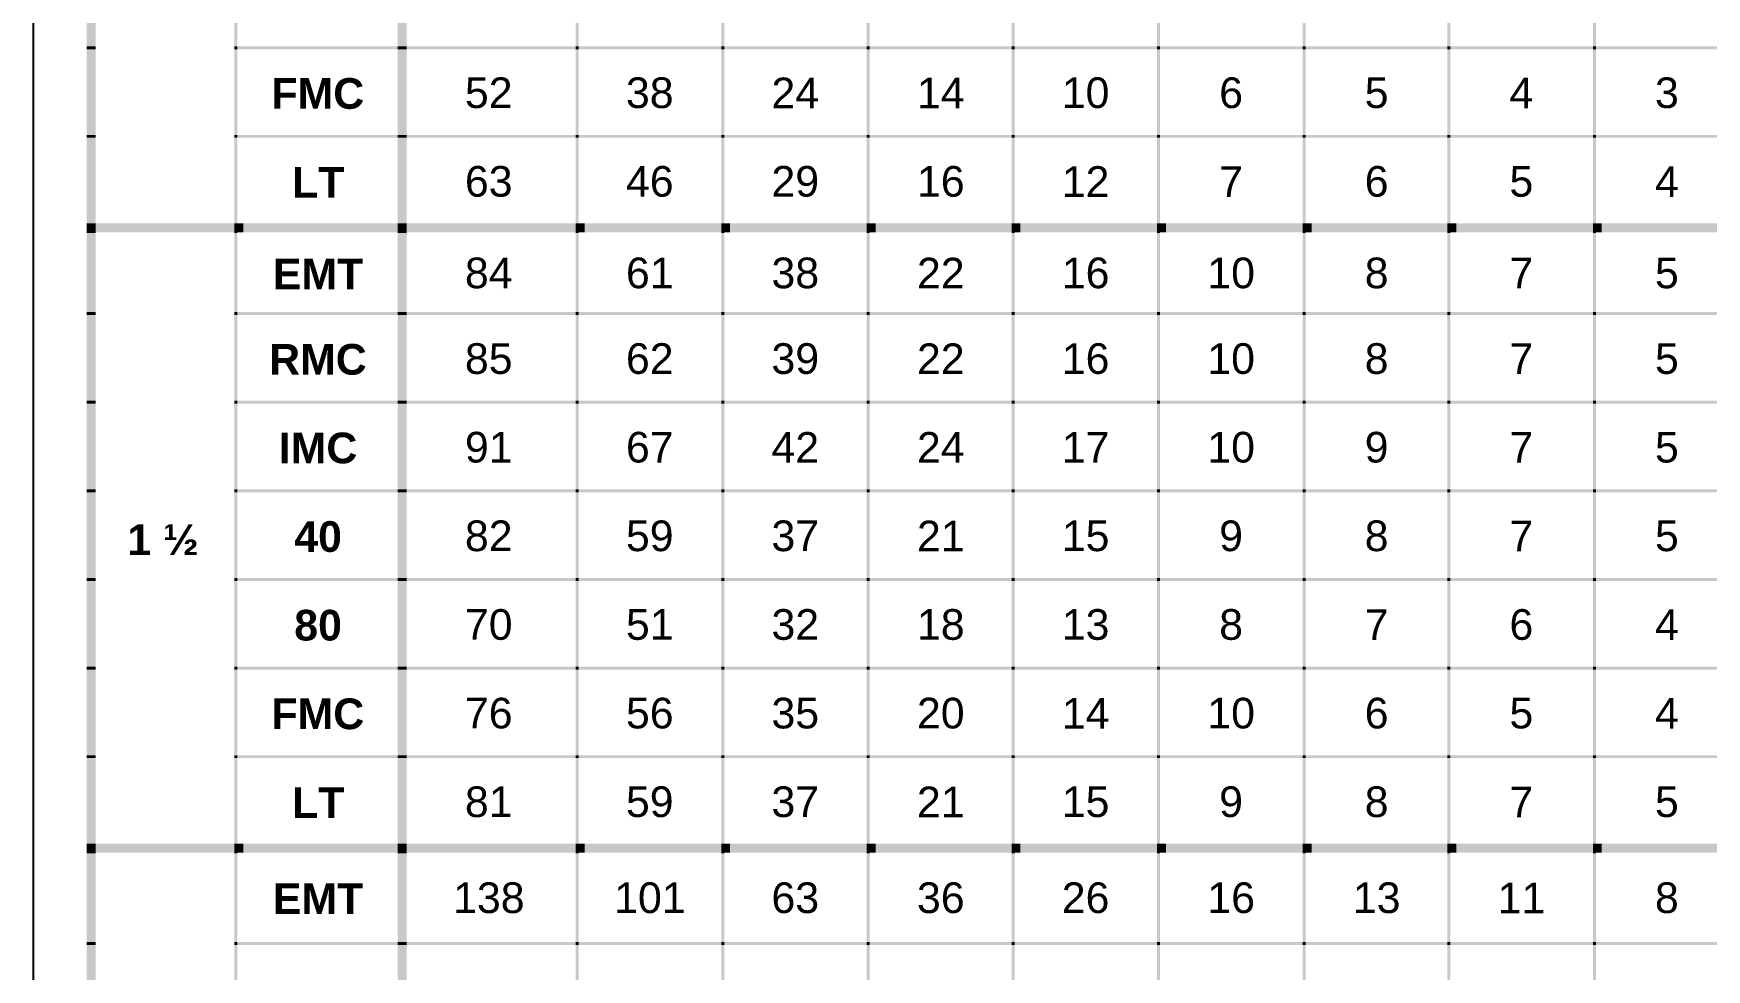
# Model space of a CAD drawing. Header units: inches. Extents: x 4293 to 10865, y -6935 to 441.
# Drawn here: x 5035.2 to 5307, y -169.7 to -17.6 of the extents above; entities that cross this region are included whole.
import ezdxf

# ---------------------------------------------------------------- set-up
doc = ezdxf.new("R2010")
doc.units = ezdxf.units.IN
doc.header["$MEASUREMENT"] = 0
doc.layers.get('Defpoints').update_dxf_attribs({"color": 104})
doc.layers.add('PDF_Text', color=7, linetype='Continuous', lineweight=35)
doc.styles.add('AUDIT_I_231223063723-0', font='arialbd.ttf')
doc.styles.add('PDF Arial', font='arial.ttf')

# ---------------------------------------------------------------- blocks, each defined once
blk = doc.blocks.new('A$C8dca8dff')
at = {"transparency": 33554610}
for points in [[(0, -5.58), (0.02, -5.58), (0, -5.7733), (0.02, -5.7733)], [(0.3333, -5.58), (0.34, -5.58), (0.3333, -5.7733), (0.34, -5.7733)], [(0.7017, -5.58), (0.7217, -5.58), (0.7017, -5.7733), (0.7217, -5.7733)], [(1.1033, -5.58), (1.11, -5.58), (1.1033, -5.7733), (1.11, -5.7733)], [(1.4317, -5.58), (1.4383, -5.58), (1.4317, -5.7733), (1.4383, -5.7733)], [(1.76, -5.58), (1.7667, -5.58), (1.76, -5.7733), (1.7667, -5.7733)], [(2.0867, -5.58), (2.0933, -5.58), (2.0867, -5.7733), (2.0933, -5.7733)], [(2.415, -5.58), (2.4217, -5.58), (2.415, -5.7733), (2.4217, -5.7733)], [(2.7433, -5.58), (2.75, -5.58), (2.7433, -5.7733), (2.75, -5.7733)], [(3.07, -5.58), (3.0767, -5.58), (3.07, -5.7733), (3.0767, -5.7733)], [(3.3983, -5.58), (3.405, -5.58), (3.3983, -5.7733), (3.405, -5.7733)], [(0, -5.7733), (0.02, -5.7733), (0, -5.78), (0.02, -5.78)], [(0.3333, -5.7733), (0.34, -5.7733), (0.3333, -5.78), (0.34, -5.78)], [(0.34, -5.7733), (0.7017, -5.7733), (0.34, -5.78), (0.7017, -5.78)], [(0.7017, -5.7733), (0.7217, -5.7733), (0.7017, -5.78), (0.7217, -5.78)], [(0.7217, -5.7733), (1.1033, -5.7733), (0.7217, -5.78), (1.1033, -5.78)], [(1.1033, -5.7733), (1.11, -5.7733), (1.1033, -5.78), (1.11, -5.78)], [(1.11, -5.7733), (1.4317, -5.7733), (1.11, -5.78), (1.4317, -5.78)], [(1.4317, -5.7733), (1.4383, -5.7733), (1.4317, -5.78), (1.4383, -5.78)], [(1.4383, -5.7733), (1.76, -5.7733), (1.4383, -5.78), (1.76, -5.78)], [(1.76, -5.7733), (1.7667, -5.7733), (1.76, -5.78), (1.7667, -5.78)], [(1.7667, -5.7733), (2.0867, -5.7733), (1.7667, -5.78), (2.0867, -5.78)], [(2.0867, -5.7733), (2.0933, -5.7733), (2.0867, -5.78), (2.0933, -5.78)], [(2.0933, -5.7733), (2.415, -5.7733), (2.0933, -5.78), (2.415, -5.78)], [(2.415, -5.7733), (2.4217, -5.7733), (2.415, -5.78), (2.4217, -5.78)], [(2.4217, -5.7733), (2.7433, -5.7733), (2.4217, -5.78), (2.7433, -5.78)], [(2.7433, -5.7733), (2.75, -5.7733), (2.7433, -5.78), (2.75, -5.78)], [(2.75, -5.7733), (3.07, -5.7733), (2.75, -5.78), (3.07, -5.78)], [(3.07, -5.7733), (3.0767, -5.7733), (3.07, -5.78), (3.0767, -5.78)], [(3.0767, -5.7733), (3.3983, -5.7733), (3.0767, -5.78), (3.3983, -5.78)], [(3.3983, -5.7733), (3.405, -5.7733), (3.3983, -5.78), (3.405, -5.78)], [(3.405, -5.7733), (3.72, -5.7733), (3.405, -5.78), (3.72, -5.78)], [(0, -5.78), (0.02, -5.78), (0, -5.9733), (0.02, -5.9733)], [(0.3333, -5.78), (0.34, -5.78), (0.3333, -5.9733), (0.34, -5.9733)], [(0.7017, -5.78), (0.7217, -5.78), (0.7017, -5.9733), (0.7217, -5.9733)], [(1.1033, -5.78), (1.11, -5.78), (1.1033, -5.9733), (1.11, -5.9733)], [(1.4317, -5.78), (1.4383, -5.78), (1.4317, -5.9733), (1.4383, -5.9733)], [(1.76, -5.78), (1.7667, -5.78), (1.76, -5.9733), (1.7667, -5.9733)], [(2.0867, -5.78), (2.0933, -5.78), (2.0867, -5.9733), (2.0933, -5.9733)], [(2.415, -5.78), (2.4217, -5.78), (2.415, -5.9733), (2.4217, -5.9733)], [(2.7433, -5.78), (2.75, -5.78), (2.7433, -5.9733), (2.75, -5.9733)], [(3.07, -5.78), (3.0767, -5.78), (3.07, -5.9733), (3.0767, -5.9733)], [(3.3983, -5.78), (3.405, -5.78), (3.3983, -5.9733), (3.405, -5.9733)], [(0, -5.9733), (0.02, -5.9733), (0, -5.98), (0.02, -5.98)], [(0, -5.98), (0.02, -5.98), (0, -6.1733), (0.02, -6.1733)], [(0.3333, -5.9733), (0.34, -5.9733), (0.3333, -5.98), (0.34, -5.98)], [(0.3333, -5.98), (0.34, -5.98), (0.3333, -6.1733), (0.34, -6.1733)], [(0.34, -5.9733), (0.7017, -5.9733), (0.34, -5.98), (0.7017, -5.98)], [(0.7017, -5.9733), (0.7217, -5.9733), (0.7017, -5.98), (0.7217, -5.98)], [(0.7017, -5.98), (0.7217, -5.98), (0.7017, -6.1733), (0.7217, -6.1733)], [(0.7217, -5.9733), (1.1033, -5.9733), (0.7217, -5.98), (1.1033, -5.98)], [(1.1033, -5.9733), (1.11, -5.9733), (1.1033, -5.98), (1.11, -5.98)], [(1.1033, -5.98), (1.11, -5.98), (1.1033, -6.1733), (1.11, -6.1733)], [(1.11, -5.9733), (1.4317, -5.9733), (1.11, -5.98), (1.4317, -5.98)], [(1.4317, -5.9733), (1.4383, -5.9733), (1.4317, -5.98), (1.4383, -5.98)], [(1.4317, -5.98), (1.4383, -5.98), (1.4317, -6.1733), (1.4383, -6.1733)], [(1.4383, -5.9733), (1.76, -5.9733), (1.4383, -5.98), (1.76, -5.98)], [(1.76, -5.9733), (1.7667, -5.9733), (1.76, -5.98), (1.7667, -5.98)], [(1.76, -5.98), (1.7667, -5.98), (1.76, -6.1733), (1.7667, -6.1733)], [(1.7667, -5.9733), (2.0867, -5.9733), (1.7667, -5.98), (2.0867, -5.98)], [(2.0867, -5.9733), (2.0933, -5.9733), (2.0867, -5.98), (2.0933, -5.98)], [(2.0867, -5.98), (2.0933, -5.98), (2.0867, -6.1733), (2.0933, -6.1733)], [(2.0933, -5.9733), (2.415, -5.9733), (2.0933, -5.98), (2.415, -5.98)], [(2.415, -5.9733), (2.4217, -5.9733), (2.415, -5.98), (2.4217, -5.98)], [(2.415, -5.98), (2.4217, -5.98), (2.415, -6.1733), (2.4217, -6.1733)], [(2.4217, -5.9733), (2.7433, -5.9733), (2.4217, -5.98), (2.7433, -5.98)], [(2.7433, -5.9733), (2.75, -5.9733), (2.7433, -5.98), (2.75, -5.98)], [(2.7433, -5.98), (2.75, -5.98), (2.7433, -6.1733), (2.75, -6.1733)], [(2.75, -5.9733), (3.07, -5.9733), (2.75, -5.98), (3.07, -5.98)], [(3.07, -5.9733), (3.0767, -5.9733), (3.07, -5.98), (3.0767, -5.98)], [(3.07, -5.98), (3.0767, -5.98), (3.07, -6.1733), (3.0767, -6.1733)], [(3.0767, -5.9733), (3.3983, -5.9733), (3.0767, -5.98), (3.3983, -5.98)], [(3.3983, -5.9733), (3.405, -5.9733), (3.3983, -5.98), (3.405, -5.98)], [(3.3983, -5.98), (3.405, -5.98), (3.3983, -6.1733), (3.405, -6.1733)], [(3.405, -5.9733), (3.72, -5.9733), (3.405, -5.98), (3.72, -5.98)], [(0, -6.1733), (0.02, -6.1733), (0, -6.195), (0.02, -6.195)], [(0.02, -6.1733), (0.3333, -6.1733), (0.02, -6.1933), (0.3333, -6.1933)], [(0.3333, -6.1733), (0.3533, -6.1733), (0.3333, -6.1933), (0.3533, -6.1933)], [(0.3533, -6.1733), (0.7017, -6.1733), (0.3533, -6.1933), (0.7017, -6.1933)], [(0.7017, -6.1733), (0.7217, -6.1733), (0.7017, -6.195), (0.7217, -6.195)], [(0.7217, -6.1733), (1.1033, -6.1733), (0.7217, -6.1933), (1.1033, -6.1933)], [(1.1033, -6.1733), (1.1233, -6.1733), (1.1033, -6.1933), (1.1233, -6.1933)], [(1.1233, -6.1733), (1.4317, -6.1733), (1.1233, -6.1933), (1.4317, -6.1933)], [(1.4317, -6.1733), (1.4517, -6.1733), (1.4317, -6.1933), (1.4517, -6.1933)], [(1.4517, -6.1733), (1.76, -6.1733), (1.4517, -6.1933), (1.76, -6.1933)], [(1.76, -6.1733), (1.78, -6.1733), (1.76, -6.1933), (1.78, -6.1933)], [(1.78, -6.1733), (2.0867, -6.1733), (1.78, -6.1933), (2.0867, -6.1933)], [(2.0867, -6.1733), (2.1067, -6.1733), (2.0867, -6.1933), (2.1067, -6.1933)], [(2.1067, -6.1733), (2.415, -6.1733), (2.1067, -6.1933), (2.415, -6.1933)], [(2.415, -6.1733), (2.435, -6.1733), (2.415, -6.1933), (2.435, -6.1933)], [(2.435, -6.1733), (2.7433, -6.1733), (2.435, -6.1933), (2.7433, -6.1933)], [(2.7433, -6.1733), (2.7633, -6.1733), (2.7433, -6.1933), (2.7633, -6.1933)], [(2.7633, -6.1733), (3.07, -6.1733), (2.7633, -6.1933), (3.07, -6.1933)], [(3.07, -6.1733), (3.09, -6.1733), (3.07, -6.1933), (3.09, -6.1933)], [(3.09, -6.1733), (3.3983, -6.1733), (3.09, -6.1933), (3.3983, -6.1933)], [(3.3983, -6.1733), (3.4183, -6.1733), (3.3983, -6.1933), (3.4183, -6.1933)], [(3.4183, -6.1733), (3.72, -6.1733), (3.4183, -6.1933), (3.72, -6.1933)], [(0, -6.195), (0.02, -6.195), (0, -6.3733), (0.02, -6.3733)], [(0.3333, -6.1933), (0.34, -6.1933), (0.3333, -6.195), (0.34, -6.195)], [(0.3333, -6.195), (0.34, -6.195), (0.3333, -6.3733), (0.34, -6.3733)], [(0.7017, -6.195), (0.7217, -6.195), (0.7017, -6.3733), (0.7217, -6.3733)], [(1.1033, -6.1933), (1.11, -6.1933), (1.1033, -6.195), (1.11, -6.195)], [(1.1033, -6.195), (1.11, -6.195), (1.1033, -6.3733), (1.11, -6.3733)], [(1.4317, -6.1933), (1.4383, -6.1933), (1.4317, -6.195), (1.4383, -6.195)], [(1.4317, -6.195), (1.4383, -6.195), (1.4317, -6.3733), (1.4383, -6.3733)], [(1.76, -6.1933), (1.7667, -6.1933), (1.76, -6.195), (1.7667, -6.195)], [(1.76, -6.195), (1.7667, -6.195), (1.76, -6.3733), (1.7667, -6.3733)], [(2.0867, -6.1933), (2.0933, -6.1933), (2.0867, -6.195), (2.0933, -6.195)], [(2.0867, -6.195), (2.0933, -6.195), (2.0867, -6.3733), (2.0933, -6.3733)], [(2.415, -6.1933), (2.4217, -6.1933), (2.415, -6.195), (2.4217, -6.195)], [(2.415, -6.195), (2.4217, -6.195), (2.415, -6.3733), (2.4217, -6.3733)], [(2.7433, -6.1933), (2.75, -6.1933), (2.7433, -6.195), (2.75, -6.195)], [(2.7433, -6.195), (2.75, -6.195), (2.7433, -6.3733), (2.75, -6.3733)], [(3.07, -6.1933), (3.0767, -6.1933), (3.07, -6.195), (3.0767, -6.195)], [(3.07, -6.195), (3.0767, -6.195), (3.07, -6.3733), (3.0767, -6.3733)], [(3.3983, -6.1933), (3.405, -6.1933), (3.3983, -6.195), (3.405, -6.195)], [(3.3983, -6.195), (3.405, -6.195), (3.3983, -6.3733), (3.405, -6.3733)], [(0, -6.3733), (0.02, -6.3733), (0, -6.38), (0.02, -6.38)], [(0.3333, -6.3733), (0.34, -6.3733), (0.3333, -6.38), (0.34, -6.38)], [(0.34, -6.3733), (0.7017, -6.3733), (0.34, -6.38), (0.7017, -6.38)], [(0.7017, -6.3733), (0.7217, -6.3733), (0.7017, -6.38), (0.7217, -6.38)], [(0.7217, -6.3733), (1.1033, -6.3733), (0.7217, -6.38), (1.1033, -6.38)], [(1.1033, -6.3733), (1.11, -6.3733), (1.1033, -6.38), (1.11, -6.38)], [(1.11, -6.3733), (1.4317, -6.3733), (1.11, -6.38), (1.4317, -6.38)], [(1.4317, -6.3733), (1.4383, -6.3733), (1.4317, -6.38), (1.4383, -6.38)], [(1.4383, -6.3733), (1.76, -6.3733), (1.4383, -6.38), (1.76, -6.38)], [(1.76, -6.3733), (1.7667, -6.3733), (1.76, -6.38), (1.7667, -6.38)], [(1.7667, -6.3733), (2.0867, -6.3733), (1.7667, -6.38), (2.0867, -6.38)], [(2.0867, -6.3733), (2.0933, -6.3733), (2.0867, -6.38), (2.0933, -6.38)], [(2.0933, -6.3733), (2.415, -6.3733), (2.0933, -6.38), (2.415, -6.38)], [(2.415, -6.3733), (2.4217, -6.3733), (2.415, -6.38), (2.4217, -6.38)], [(2.4217, -6.3733), (2.7433, -6.3733), (2.4217, -6.38), (2.7433, -6.38)], [(2.7433, -6.3733), (2.75, -6.3733), (2.7433, -6.38), (2.75, -6.38)], [(2.75, -6.3733), (3.07, -6.3733), (2.75, -6.38), (3.07, -6.38)], [(3.07, -6.3733), (3.0767, -6.3733), (3.07, -6.38), (3.0767, -6.38)], [(3.0767, -6.3733), (3.3983, -6.3733), (3.0767, -6.38), (3.3983, -6.38)], [(3.3983, -6.3733), (3.405, -6.3733), (3.3983, -6.38), (3.405, -6.38)], [(3.405, -6.3733), (3.72, -6.3733), (3.405, -6.38), (3.72, -6.38)], [(0, -6.38), (0.02, -6.38), (0, -6.5733), (0.02, -6.5733)], [(0.3333, -6.38), (0.34, -6.38), (0.3333, -6.5733), (0.34, -6.5733)], [(0.7017, -6.38), (0.7217, -6.38), (0.7017, -6.5733), (0.7217, -6.5733)], [(1.1033, -6.38), (1.11, -6.38), (1.1033, -6.5733), (1.11, -6.5733)], [(1.4317, -6.38), (1.4383, -6.38), (1.4317, -6.5733), (1.4383, -6.5733)], [(1.76, -6.38), (1.7667, -6.38), (1.76, -6.5733), (1.7667, -6.5733)], [(2.0867, -6.38), (2.0933, -6.38), (2.0867, -6.5733), (2.0933, -6.5733)], [(2.415, -6.38), (2.4217, -6.38), (2.415, -6.5733), (2.4217, -6.5733)], [(2.7433, -6.38), (2.75, -6.38), (2.7433, -6.5733), (2.75, -6.5733)], [(3.07, -6.38), (3.0767, -6.38), (3.07, -6.5733), (3.0767, -6.5733)], [(3.3983, -6.38), (3.405, -6.38), (3.3983, -6.5733), (3.405, -6.5733)], [(0, -6.5733), (0.02, -6.5733), (0, -6.58), (0.02, -6.58)], [(0, -6.58), (0.02, -6.58), (0, -6.7733), (0.02, -6.7733)], [(0.3333, -6.5733), (0.34, -6.5733), (0.3333, -6.58), (0.34, -6.58)], [(0.3333, -6.58), (0.34, -6.58), (0.3333, -6.7733), (0.34, -6.7733)], [(0.34, -6.5733), (0.7017, -6.5733), (0.34, -6.58), (0.7017, -6.58)], [(0.7017, -6.5733), (0.7217, -6.5733), (0.7017, -6.58), (0.7217, -6.58)], [(0.7017, -6.58), (0.7217, -6.58), (0.7017, -6.7733), (0.7217, -6.7733)], [(0.7217, -6.5733), (1.1033, -6.5733), (0.7217, -6.58), (1.1033, -6.58)], [(1.1033, -6.5733), (1.11, -6.5733), (1.1033, -6.58), (1.11, -6.58)], [(1.1033, -6.58), (1.11, -6.58), (1.1033, -6.7733), (1.11, -6.7733)], [(1.11, -6.5733), (1.4317, -6.5733), (1.11, -6.58), (1.4317, -6.58)], [(1.4317, -6.5733), (1.4383, -6.5733), (1.4317, -6.58), (1.4383, -6.58)], [(1.4317, -6.58), (1.4383, -6.58), (1.4317, -6.7733), (1.4383, -6.7733)], [(1.4383, -6.5733), (1.76, -6.5733), (1.4383, -6.58), (1.76, -6.58)], [(1.76, -6.5733), (1.7667, -6.5733), (1.76, -6.58), (1.7667, -6.58)], [(1.76, -6.58), (1.7667, -6.58), (1.76, -6.7733), (1.7667, -6.7733)], [(1.7667, -6.5733), (2.0867, -6.5733), (1.7667, -6.58), (2.0867, -6.58)], [(2.0867, -6.5733), (2.0933, -6.5733), (2.0867, -6.58), (2.0933, -6.58)], [(2.0867, -6.58), (2.0933, -6.58), (2.0867, -6.7733), (2.0933, -6.7733)], [(2.0933, -6.5733), (2.415, -6.5733), (2.0933, -6.58), (2.415, -6.58)], [(2.415, -6.5733), (2.4217, -6.5733), (2.415, -6.58), (2.4217, -6.58)], [(2.415, -6.58), (2.4217, -6.58), (2.415, -6.7733), (2.4217, -6.7733)], [(2.4217, -6.5733), (2.7433, -6.5733), (2.4217, -6.58), (2.7433, -6.58)], [(2.7433, -6.5733), (2.75, -6.5733), (2.7433, -6.58), (2.75, -6.58)], [(2.7433, -6.58), (2.75, -6.58), (2.7433, -6.7733), (2.75, -6.7733)], [(2.75, -6.5733), (3.07, -6.5733), (2.75, -6.58), (3.07, -6.58)], [(3.07, -6.5733), (3.0767, -6.5733), (3.07, -6.58), (3.0767, -6.58)], [(3.07, -6.58), (3.0767, -6.58), (3.07, -6.7733), (3.0767, -6.7733)], [(3.0767, -6.5733), (3.3983, -6.5733), (3.0767, -6.58), (3.3983, -6.58)], [(3.3983, -6.5733), (3.405, -6.5733), (3.3983, -6.58), (3.405, -6.58)], [(3.3983, -6.58), (3.405, -6.58), (3.3983, -6.7733), (3.405, -6.7733)], [(3.405, -6.5733), (3.72, -6.5733), (3.405, -6.58), (3.72, -6.58)], [(0, -6.7733), (0.02, -6.7733), (0, -6.78), (0.02, -6.78)], [(0, -6.78), (0.02, -6.78), (0, -6.9733), (0.02, -6.9733)], [(0.3333, -6.7733), (0.34, -6.7733), (0.3333, -6.78), (0.34, -6.78)], [(0.3333, -6.78), (0.34, -6.78), (0.3333, -6.9733), (0.34, -6.9733)], [(0.34, -6.7733), (0.7017, -6.7733), (0.34, -6.78), (0.7017, -6.78)], [(0.7017, -6.7733), (0.7217, -6.7733), (0.7017, -6.78), (0.7217, -6.78)], [(0.7017, -6.78), (0.7217, -6.78), (0.7017, -6.9733), (0.7217, -6.9733)], [(0.7217, -6.7733), (1.1033, -6.7733), (0.7217, -6.78), (1.1033, -6.78)], [(1.1033, -6.7733), (1.11, -6.7733), (1.1033, -6.78), (1.11, -6.78)], [(1.1033, -6.78), (1.11, -6.78), (1.1033, -6.9733), (1.11, -6.9733)], [(1.11, -6.7733), (1.4317, -6.7733), (1.11, -6.78), (1.4317, -6.78)], [(1.4317, -6.7733), (1.4383, -6.7733), (1.4317, -6.78), (1.4383, -6.78)], [(1.4317, -6.78), (1.4383, -6.78), (1.4317, -6.9733), (1.4383, -6.9733)], [(1.4383, -6.7733), (1.76, -6.7733), (1.4383, -6.78), (1.76, -6.78)], [(1.76, -6.7733), (1.7667, -6.7733), (1.76, -6.78), (1.7667, -6.78)], [(1.76, -6.78), (1.7667, -6.78), (1.76, -6.9733), (1.7667, -6.9733)], [(1.7667, -6.7733), (2.0867, -6.7733), (1.7667, -6.78), (2.0867, -6.78)], [(2.0867, -6.7733), (2.0933, -6.7733), (2.0867, -6.78), (2.0933, -6.78)], [(2.0867, -6.78), (2.0933, -6.78), (2.0867, -6.9733), (2.0933, -6.9733)], [(2.0933, -6.7733), (2.415, -6.7733), (2.0933, -6.78), (2.415, -6.78)], [(2.415, -6.7733), (2.4217, -6.7733), (2.415, -6.78), (2.4217, -6.78)], [(2.415, -6.78), (2.4217, -6.78), (2.415, -6.9733), (2.4217, -6.9733)], [(2.4217, -6.7733), (2.7433, -6.7733), (2.4217, -6.78), (2.7433, -6.78)], [(2.7433, -6.7733), (2.75, -6.7733), (2.7433, -6.78), (2.75, -6.78)], [(2.7433, -6.78), (2.75, -6.78), (2.7433, -6.9733), (2.75, -6.9733)], [(2.75, -6.7733), (3.07, -6.7733), (2.75, -6.78), (3.07, -6.78)], [(3.07, -6.7733), (3.0767, -6.7733), (3.07, -6.78), (3.0767, -6.78)], [(3.07, -6.78), (3.0767, -6.78), (3.07, -6.9733), (3.0767, -6.9733)], [(3.0767, -6.7733), (3.3983, -6.7733), (3.0767, -6.78), (3.3983, -6.78)], [(3.3983, -6.7733), (3.405, -6.7733), (3.3983, -6.78), (3.405, -6.78)], [(3.3983, -6.78), (3.405, -6.78), (3.3983, -6.9733), (3.405, -6.9733)], [(3.405, -6.7733), (3.72, -6.7733), (3.405, -6.78), (3.72, -6.78)], [(0, -6.9733), (0.02, -6.9733), (0, -6.98), (0.02, -6.98)], [(0, -6.98), (0.02, -6.98), (0, -7.1733), (0.02, -7.1733)], [(0.3333, -6.9733), (0.34, -6.9733), (0.3333, -6.98), (0.34, -6.98)], [(0.3333, -6.98), (0.34, -6.98), (0.3333, -7.1733), (0.34, -7.1733)], [(0.34, -6.9733), (0.7017, -6.9733), (0.34, -6.98), (0.7017, -6.98)], [(0.7017, -6.9733), (0.7217, -6.9733), (0.7017, -6.98), (0.7217, -6.98)], [(0.7017, -6.98), (0.7217, -6.98), (0.7017, -7.1733), (0.7217, -7.1733)], [(0.7217, -6.9733), (1.1033, -6.9733), (0.7217, -6.98), (1.1033, -6.98)], [(1.1033, -6.9733), (1.11, -6.9733), (1.1033, -6.98), (1.11, -6.98)], [(1.1033, -6.98), (1.11, -6.98), (1.1033, -7.1733), (1.11, -7.1733)], [(1.11, -6.9733), (1.4317, -6.9733), (1.11, -6.98), (1.4317, -6.98)], [(1.4317, -6.9733), (1.4383, -6.9733), (1.4317, -6.98), (1.4383, -6.98)], [(1.4317, -6.98), (1.4383, -6.98), (1.4317, -7.1733), (1.4383, -7.1733)], [(1.4383, -6.9733), (1.76, -6.9733), (1.4383, -6.98), (1.76, -6.98)], [(1.76, -6.9733), (1.7667, -6.9733), (1.76, -6.98), (1.7667, -6.98)], [(1.76, -6.98), (1.7667, -6.98), (1.76, -7.1733), (1.7667, -7.1733)], [(1.7667, -6.9733), (2.0867, -6.9733), (1.7667, -6.98), (2.0867, -6.98)], [(2.0867, -6.9733), (2.0933, -6.9733), (2.0867, -6.98), (2.0933, -6.98)], [(2.0867, -6.98), (2.0933, -6.98), (2.0867, -7.1733), (2.0933, -7.1733)], [(2.0933, -6.9733), (2.415, -6.9733), (2.0933, -6.98), (2.415, -6.98)], [(2.415, -6.9733), (2.4217, -6.9733), (2.415, -6.98), (2.4217, -6.98)], [(2.415, -6.98), (2.4217, -6.98), (2.415, -7.1733), (2.4217, -7.1733)], [(2.4217, -6.9733), (2.7433, -6.9733), (2.4217, -6.98), (2.7433, -6.98)], [(2.7433, -6.9733), (2.75, -6.9733), (2.7433, -6.98), (2.75, -6.98)], [(2.7433, -6.98), (2.75, -6.98), (2.7433, -7.1733), (2.75, -7.1733)], [(2.75, -6.9733), (3.07, -6.9733), (2.75, -6.98), (3.07, -6.98)], [(3.07, -6.9733), (3.0767, -6.9733), (3.07, -6.98), (3.0767, -6.98)], [(3.07, -6.98), (3.0767, -6.98), (3.07, -7.1733), (3.0767, -7.1733)], [(3.0767, -6.9733), (3.3983, -6.9733), (3.0767, -6.98), (3.3983, -6.98)], [(3.3983, -6.9733), (3.405, -6.9733), (3.3983, -6.98), (3.405, -6.98)], [(3.3983, -6.98), (3.405, -6.98), (3.3983, -7.1733), (3.405, -7.1733)], [(3.405, -6.9733), (3.72, -6.9733), (3.405, -6.98), (3.72, -6.98)], [(0, -7.1733), (0.02, -7.1733), (0, -7.18), (0.02, -7.18)], [(0, -7.18), (0.02, -7.18), (0, -7.3733), (0.02, -7.3733)], [(0.3333, -7.1733), (0.34, -7.1733), (0.3333, -7.18), (0.34, -7.18)], [(0.3333, -7.18), (0.34, -7.18), (0.3333, -7.3733), (0.34, -7.3733)], [(0.34, -7.1733), (0.7017, -7.1733), (0.34, -7.18), (0.7017, -7.18)], [(0.7017, -7.1733), (0.7217, -7.1733), (0.7017, -7.18), (0.7217, -7.18)], [(0.7017, -7.18), (0.7217, -7.18), (0.7017, -7.3733), (0.7217, -7.3733)], [(0.7217, -7.1733), (1.1033, -7.1733), (0.7217, -7.18), (1.1033, -7.18)], [(1.1033, -7.1733), (1.11, -7.1733), (1.1033, -7.18), (1.11, -7.18)], [(1.1033, -7.18), (1.11, -7.18), (1.1033, -7.3733), (1.11, -7.3733)], [(1.11, -7.1733), (1.4317, -7.1733), (1.11, -7.18), (1.4317, -7.18)], [(1.4317, -7.1733), (1.4383, -7.1733), (1.4317, -7.18), (1.4383, -7.18)], [(1.4317, -7.18), (1.4383, -7.18), (1.4317, -7.3733), (1.4383, -7.3733)], [(1.4383, -7.1733), (1.76, -7.1733), (1.4383, -7.18), (1.76, -7.18)], [(1.76, -7.1733), (1.7667, -7.1733), (1.76, -7.18), (1.7667, -7.18)], [(1.76, -7.18), (1.7667, -7.18), (1.76, -7.3733), (1.7667, -7.3733)], [(1.7667, -7.1733), (2.0867, -7.1733), (1.7667, -7.18), (2.0867, -7.18)], [(2.0867, -7.1733), (2.0933, -7.1733), (2.0867, -7.18), (2.0933, -7.18)], [(2.0867, -7.18), (2.0933, -7.18), (2.0867, -7.3733), (2.0933, -7.3733)], [(2.0933, -7.1733), (2.415, -7.1733), (2.0933, -7.18), (2.415, -7.18)], [(2.415, -7.1733), (2.4217, -7.1733), (2.415, -7.18), (2.4217, -7.18)], [(2.415, -7.18), (2.4217, -7.18), (2.415, -7.3733), (2.4217, -7.3733)], [(2.4217, -7.1733), (2.7433, -7.1733), (2.4217, -7.18), (2.7433, -7.18)], [(2.7433, -7.1733), (2.75, -7.1733), (2.7433, -7.18), (2.75, -7.18)], [(2.7433, -7.18), (2.75, -7.18), (2.7433, -7.3733), (2.75, -7.3733)], [(2.75, -7.1733), (3.07, -7.1733), (2.75, -7.18), (3.07, -7.18)], [(3.07, -7.1733), (3.0767, -7.1733), (3.07, -7.18), (3.0767, -7.18)], [(3.07, -7.18), (3.0767, -7.18), (3.07, -7.3733), (3.0767, -7.3733)], [(3.0767, -7.1733), (3.3983, -7.1733), (3.0767, -7.18), (3.3983, -7.18)], [(3.3983, -7.1733), (3.405, -7.1733), (3.3983, -7.18), (3.405, -7.18)], [(3.3983, -7.18), (3.405, -7.18), (3.3983, -7.3733), (3.405, -7.3733)], [(3.405, -7.1733), (3.72, -7.1733), (3.405, -7.18), (3.72, -7.18)], [(0, -7.3733), (0.02, -7.3733), (0, -7.38), (0.02, -7.38)], [(0, -7.38), (0.02, -7.38), (0, -7.5733), (0.02, -7.5733)], [(0.3333, -7.3733), (0.34, -7.3733), (0.3333, -7.38), (0.34, -7.38)], [(0.3333, -7.38), (0.34, -7.38), (0.3333, -7.5733), (0.34, -7.5733)], [(0.34, -7.3733), (0.7017, -7.3733), (0.34, -7.38), (0.7017, -7.38)], [(0.7017, -7.3733), (0.7217, -7.3733), (0.7017, -7.38), (0.7217, -7.38)], [(0.7017, -7.38), (0.7217, -7.38), (0.7017, -7.5733), (0.7217, -7.5733)], [(0.7217, -7.3733), (1.1033, -7.3733), (0.7217, -7.38), (1.1033, -7.38)], [(1.1033, -7.3733), (1.11, -7.3733), (1.1033, -7.38), (1.11, -7.38)], [(1.1033, -7.38), (1.11, -7.38), (1.1033, -7.5733), (1.11, -7.5733)], [(1.11, -7.3733), (1.4317, -7.3733), (1.11, -7.38), (1.4317, -7.38)], [(1.4317, -7.3733), (1.4383, -7.3733), (1.4317, -7.38), (1.4383, -7.38)], [(1.4317, -7.38), (1.4383, -7.38), (1.4317, -7.5733), (1.4383, -7.5733)], [(1.4383, -7.3733), (1.76, -7.3733), (1.4383, -7.38), (1.76, -7.38)], [(1.76, -7.3733), (1.7667, -7.3733), (1.76, -7.38), (1.7667, -7.38)], [(1.76, -7.38), (1.7667, -7.38), (1.76, -7.5733), (1.7667, -7.5733)], [(1.7667, -7.3733), (2.0867, -7.3733), (1.7667, -7.38), (2.0867, -7.38)], [(2.0867, -7.3733), (2.0933, -7.3733), (2.0867, -7.38), (2.0933, -7.38)], [(2.0867, -7.38), (2.0933, -7.38), (2.0867, -7.5733), (2.0933, -7.5733)], [(2.0933, -7.3733), (2.415, -7.3733), (2.0933, -7.38), (2.415, -7.38)], [(2.415, -7.3733), (2.4217, -7.3733), (2.415, -7.38), (2.4217, -7.38)], [(2.415, -7.38), (2.4217, -7.38), (2.415, -7.5733), (2.4217, -7.5733)], [(2.4217, -7.3733), (2.7433, -7.3733), (2.4217, -7.38), (2.7433, -7.38)], [(2.7433, -7.3733), (2.75, -7.3733), (2.7433, -7.38), (2.75, -7.38)], [(2.7433, -7.38), (2.75, -7.38), (2.7433, -7.5733), (2.75, -7.5733)], [(2.75, -7.3733), (3.07, -7.3733), (2.75, -7.38), (3.07, -7.38)], [(3.07, -7.3733), (3.0767, -7.3733), (3.07, -7.38), (3.0767, -7.38)], [(3.07, -7.38), (3.0767, -7.38), (3.07, -7.5733), (3.0767, -7.5733)], [(3.0767, -7.3733), (3.3983, -7.3733), (3.0767, -7.38), (3.3983, -7.38)], [(3.3983, -7.3733), (3.405, -7.3733), (3.3983, -7.38), (3.405, -7.38)], [(3.3983, -7.38), (3.405, -7.38), (3.3983, -7.5733), (3.405, -7.5733)], [(3.405, -7.3733), (3.72, -7.3733), (3.405, -7.38), (3.72, -7.38)], [(0, -7.5733), (0.02, -7.5733), (0, -7.595), (0.02, -7.595)], [(0.02, -7.5733), (0.3333, -7.5733), (0.02, -7.5933), (0.3333, -7.5933)], [(0.3333, -7.5733), (0.3533, -7.5733), (0.3333, -7.5933), (0.3533, -7.5933)], [(0.3533, -7.5733), (0.7017, -7.5733), (0.3533, -7.5933), (0.7017, -7.5933)], [(0.7017, -7.5733), (0.7217, -7.5733), (0.7017, -7.595), (0.7217, -7.595)], [(0.7217, -7.5733), (1.1033, -7.5733), (0.7217, -7.5933), (1.1033, -7.5933)], [(1.1033, -7.5733), (1.1233, -7.5733), (1.1033, -7.5933), (1.1233, -7.5933)], [(1.1233, -7.5733), (1.4317, -7.5733), (1.1233, -7.5933), (1.4317, -7.5933)], [(1.4317, -7.5733), (1.4517, -7.5733), (1.4317, -7.5933), (1.4517, -7.5933)], [(1.4517, -7.5733), (1.76, -7.5733), (1.4517, -7.5933), (1.76, -7.5933)], [(1.76, -7.5733), (1.78, -7.5733), (1.76, -7.5933), (1.78, -7.5933)], [(1.78, -7.5733), (2.0867, -7.5733), (1.78, -7.5933), (2.0867, -7.5933)], [(2.0867, -7.5733), (2.1067, -7.5733), (2.0867, -7.5933), (2.1067, -7.5933)], [(2.1067, -7.5733), (2.415, -7.5733), (2.1067, -7.5933), (2.415, -7.5933)], [(2.415, -7.5733), (2.435, -7.5733), (2.415, -7.5933), (2.435, -7.5933)], [(2.435, -7.5733), (2.7433, -7.5733), (2.435, -7.5933), (2.7433, -7.5933)], [(2.7433, -7.5733), (2.7633, -7.5733), (2.7433, -7.5933), (2.7633, -7.5933)], [(2.7633, -7.5733), (3.07, -7.5733), (2.7633, -7.5933), (3.07, -7.5933)], [(3.07, -7.5733), (3.09, -7.5733), (3.07, -7.5933), (3.09, -7.5933)], [(3.09, -7.5733), (3.3983, -7.5733), (3.09, -7.5933), (3.3983, -7.5933)], [(3.3983, -7.5733), (3.4183, -7.5733), (3.3983, -7.5933), (3.4183, -7.5933)], [(3.4183, -7.5733), (3.72, -7.5733), (3.4183, -7.5933), (3.72, -7.5933)], [(0, -7.595), (0.02, -7.595), (0, -7.795), (0.02, -7.795)], [(0.3333, -7.5933), (0.34, -7.5933), (0.3333, -7.595), (0.34, -7.595)], [(0.3333, -7.595), (0.34, -7.595), (0.3333, -7.795), (0.34, -7.795)], [(0.7017, -7.595), (0.7217, -7.595), (0.7017, -7.795), (0.7217, -7.795)], [(1.1033, -7.5933), (1.11, -7.5933), (1.1033, -7.595), (1.11, -7.595)], [(1.1033, -7.595), (1.11, -7.595), (1.1033, -7.795), (1.11, -7.795)], [(1.4317, -7.5933), (1.4383, -7.5933), (1.4317, -7.595), (1.4383, -7.595)], [(1.4317, -7.595), (1.4383, -7.595), (1.4317, -7.795), (1.4383, -7.795)], [(1.76, -7.5933), (1.7667, -7.5933), (1.76, -7.595), (1.7667, -7.595)], [(1.76, -7.595), (1.7667, -7.595), (1.76, -7.795), (1.7667, -7.795)], [(2.0867, -7.5933), (2.0933, -7.5933), (2.0867, -7.595), (2.0933, -7.595)], [(2.0867, -7.595), (2.0933, -7.595), (2.0867, -7.795), (2.0933, -7.795)], [(2.415, -7.5933), (2.4217, -7.5933), (2.415, -7.595), (2.4217, -7.595)], [(2.415, -7.595), (2.4217, -7.595), (2.415, -7.795), (2.4217, -7.795)], [(2.7433, -7.5933), (2.75, -7.5933), (2.7433, -7.595), (2.75, -7.595)], [(2.7433, -7.595), (2.75, -7.595), (2.7433, -7.795), (2.75, -7.795)], [(3.07, -7.5933), (3.0767, -7.5933), (3.07, -7.595), (3.0767, -7.595)], [(3.07, -7.595), (3.0767, -7.595), (3.07, -7.795), (3.0767, -7.795)], [(3.3983, -7.5933), (3.405, -7.5933), (3.3983, -7.595), (3.405, -7.595)], [(3.3983, -7.595), (3.405, -7.595), (3.3983, -7.795), (3.405, -7.795)], [(0, -7.795), (0.02, -7.795), (0, -7.8017), (0.02, -7.8017)], [(0, -7.8017), (0.02, -7.8017), (0, -8.015), (0.02, -8.015)], [(0.3333, -7.795), (0.34, -7.795), (0.3333, -7.8017), (0.34, -7.8017)], [(0.3333, -7.8017), (0.34, -7.8017), (0.3333, -8.015), (0.34, -8.015)], [(0.34, -7.795), (0.7017, -7.795), (0.34, -7.8017), (0.7017, -7.8017)], [(0.7017, -7.795), (0.7217, -7.795), (0.7017, -7.8017), (0.7217, -7.8017)], [(0.7017, -7.8017), (0.7217, -7.8017), (0.7017, -8.015), (0.7217, -8.015)], [(0.7217, -7.795), (1.1033, -7.795), (0.7217, -7.8017), (1.1033, -7.8017)], [(1.1033, -7.795), (1.11, -7.795), (1.1033, -7.8017), (1.11, -7.8017)], [(1.1033, -7.8017), (1.11, -7.8017), (1.1033, -8.015), (1.11, -8.015)], [(1.11, -7.795), (1.4317, -7.795), (1.11, -7.8017), (1.4317, -7.8017)], [(1.4317, -7.795), (1.4383, -7.795), (1.4317, -7.8017), (1.4383, -7.8017)], [(1.4317, -7.8017), (1.4383, -7.8017), (1.4317, -8.015), (1.4383, -8.015)], [(1.4383, -7.795), (1.76, -7.795), (1.4383, -7.8017), (1.76, -7.8017)], [(1.76, -7.795), (1.7667, -7.795), (1.76, -7.8017), (1.7667, -7.8017)], [(1.76, -7.8017), (1.7667, -7.8017), (1.76, -8.015), (1.7667, -8.015)], [(1.7667, -7.795), (2.0867, -7.795), (1.7667, -7.8017), (2.0867, -7.8017)], [(2.0867, -7.795), (2.0933, -7.795), (2.0867, -7.8017), (2.0933, -7.8017)], [(2.0867, -7.8017), (2.0933, -7.8017), (2.0867, -8.015), (2.0933, -8.015)], [(2.0933, -7.795), (2.415, -7.795), (2.0933, -7.8017), (2.415, -7.8017)], [(2.415, -7.795), (2.4217, -7.795), (2.415, -7.8017), (2.4217, -7.8017)], [(2.415, -7.8017), (2.4217, -7.8017), (2.415, -8.015), (2.4217, -8.015)], [(2.4217, -7.795), (2.7433, -7.795), (2.4217, -7.8017), (2.7433, -7.8017)], [(2.7433, -7.795), (2.75, -7.795), (2.7433, -7.8017), (2.75, -7.8017)], [(2.7433, -7.8017), (2.75, -7.8017), (2.7433, -8.015), (2.75, -8.015)], [(2.75, -7.795), (3.07, -7.795), (2.75, -7.8017), (3.07, -7.8017)], [(3.07, -7.795), (3.0767, -7.795), (3.07, -7.8017), (3.0767, -7.8017)], [(3.07, -7.8017), (3.0767, -7.8017), (3.07, -8.015), (3.0767, -8.015)], [(3.0767, -7.795), (3.3983, -7.795), (3.0767, -7.8017), (3.3983, -7.8017)], [(3.3983, -7.795), (3.405, -7.795), (3.3983, -7.8017), (3.405, -7.8017)], [(3.3983, -7.8017), (3.405, -7.8017), (3.3983, -8.015), (3.405, -8.015)], [(3.405, -7.795), (3.72, -7.795), (3.405, -7.8017), (3.72, -7.8017)]]:
    blk.add_solid(points, dxfattribs=at)
at = {"char_height": 0.0692, "attachment_point": 4}
for s, insert, style in [('FMC', (0.4167, -5.8804), 'AUDIT_I_231223063723-0'), ('52', (0.8533, -5.8787), 'PDF Arial'), ('38', (1.2166, -5.8787), 'PDF Arial'), ('24', (1.5449, -5.8787), 'PDF Arial'), ('14', (1.8732, -5.8787), 'PDF Arial'), ('10', (2.1999, -5.8787), 'PDF Arial'), ('6', (2.555, -5.8787), 'PDF Arial'), ('5', (2.8833, -5.8787), 'PDF Arial'), ('4', (3.2099, -5.8787), 'PDF Arial'), ('3', (3.5382, -5.8787), 'PDF Arial'), ('LT', (0.4633, -6.0804), 'AUDIT_I_231223063723-0'), ('63', (0.8533, -6.0787), 'PDF Arial'), ('46', (1.2166, -6.0787), 'PDF Arial'), ('29', (1.5449, -6.0787), 'PDF Arial'), ('16', (1.8732, -6.0787), 'PDF Arial'), ('12', (2.1999, -6.0787), 'PDF Arial'), ('7', (2.555, -6.0787), 'PDF Arial'), ('6', (2.8833, -6.0787), 'PDF Arial'), ('5', (3.2099, -6.0787), 'PDF Arial'), ('4', (3.5382, -6.0787), 'PDF Arial'), ('EMT', (0.42, -6.2871), 'AUDIT_I_231223063723-0'), ('84', (0.8533, -6.2854), 'PDF Arial'), ('61', (1.2166, -6.2854), 'PDF Arial'), ('38', (1.5449, -6.2854), 'PDF Arial'), ('22', (1.8732, -6.2854), 'PDF Arial'), ('16', (2.1999, -6.2854), 'PDF Arial'), ('10', (2.5283, -6.2854), 'PDF Arial'), ('8', (2.8833, -6.2854), 'PDF Arial'), ('7', (3.2099, -6.2854), 'PDF Arial'), ('5', (3.5382, -6.2854), 'PDF Arial'), ('RMC', (0.4116, -6.4804), 'AUDIT_I_231223063723-0'), ('85', (0.8533, -6.4787), 'PDF Arial'), ('62', (1.2166, -6.4787), 'PDF Arial'), ('39', (1.5449, -6.4787), 'PDF Arial'), ('22', (1.8732, -6.4787), 'PDF Arial'), ('16', (2.1999, -6.4787), 'PDF Arial'), ('10', (2.5283, -6.4787), 'PDF Arial'), ('8', (2.8833, -6.4787), 'PDF Arial'), ('7', (3.2099, -6.4787), 'PDF Arial'), ('5', (3.5382, -6.4787), 'PDF Arial'), ('91', (0.8533, -6.6787), 'PDF Arial'), ('67', (1.2166, -6.6787), 'PDF Arial'), ('42', (1.5449, -6.6787), 'PDF Arial'), ('24', (1.8732, -6.6787), 'PDF Arial'), ('10', (2.5283, -6.6787), 'PDF Arial'), ('9', (2.8833, -6.6787), 'PDF Arial'), ('IMC', (0.4333, -6.6804), 'AUDIT_I_231223063723-0'), ('17', (2.1999, -6.6787), 'PDF Arial'), ('7', (3.2099, -6.6787), 'PDF Arial'), ('5', (3.5382, -6.6787), 'PDF Arial'), ('1 ½', (0.0917, -6.8871), 'AUDIT_I_231223063723-0'), ('40', (0.4683, -6.8804), 'AUDIT_I_231223063723-0'), ('82', (0.8533, -6.8787), 'PDF Arial'), ('59', (1.2166, -6.8787), 'PDF Arial'), ('37', (1.5449, -6.8787), 'PDF Arial'), ('21', (1.8732, -6.8787), 'PDF Arial'), ('15', (2.1999, -6.8787), 'PDF Arial'), ('9', (2.555, -6.8787), 'PDF Arial'), ('8', (2.8833, -6.8787), 'PDF Arial'), ('7', (3.2099, -6.8787), 'PDF Arial'), ('5', (3.5382, -6.8787), 'PDF Arial'), ('80', (0.4683, -7.0804), 'AUDIT_I_231223063723-0'), ('70', (0.8533, -7.0788), 'PDF Arial'), ('51', (1.2166, -7.0788), 'PDF Arial'), ('32', (1.5449, -7.0788), 'PDF Arial'), ('18', (1.8732, -7.0788), 'PDF Arial'), ('13', (2.1999, -7.0788), 'PDF Arial'), ('8', (2.555, -7.0788), 'PDF Arial'), ('7', (2.8833, -7.0788), 'PDF Arial'), ('6', (3.2099, -7.0788), 'PDF Arial'), ('4', (3.5382, -7.0788), 'PDF Arial'), ('FMC', (0.4167, -7.2804), 'AUDIT_I_231223063723-0'), ('76', (0.8533, -7.2788), 'PDF Arial'), ('56', (1.2166, -7.2788), 'PDF Arial'), ('35', (1.5449, -7.2788), 'PDF Arial'), ('20', (1.8732, -7.2788), 'PDF Arial'), ('14', (2.1999, -7.2788), 'PDF Arial'), ('10', (2.5283, -7.2788), 'PDF Arial'), ('6', (2.8833, -7.2788), 'PDF Arial'), ('5', (3.2099, -7.2788), 'PDF Arial'), ('4', (3.5382, -7.2788), 'PDF Arial'), ('LT', (0.4633, -7.4805), 'AUDIT_I_231223063723-0'), ('81', (0.8533, -7.4788), 'PDF Arial'), ('59', (1.2166, -7.4788), 'PDF Arial'), ('37', (1.5449, -7.4788), 'PDF Arial'), ('21', (1.8732, -7.4788), 'PDF Arial'), ('15', (2.1999, -7.4788), 'PDF Arial'), ('9', (2.555, -7.4788), 'PDF Arial'), ('8', (2.8833, -7.4788), 'PDF Arial'), ('7', (3.2099, -7.4788), 'PDF Arial'), ('5', (3.5382, -7.4788), 'PDF Arial'), ('EMT', (0.42, -7.6971), 'AUDIT_I_231223063723-0'), ('138', (0.8267, -7.6954), 'PDF Arial'), ('101', (1.19, -7.6954), 'PDF Arial'), ('63', (1.5449, -7.6954), 'PDF Arial'), ('36', (1.8732, -7.6954), 'PDF Arial'), ('26', (2.1999, -7.6954), 'PDF Arial'), ('16', (2.5283, -7.6954), 'PDF Arial'), ('13', (2.8566, -7.6954), 'PDF Arial'), ('11', (3.1833, -7.6954), 'PDF Arial'), ('8', (3.5382, -7.6954), 'PDF Arial')]:
    blk.add_mtext(s, dxfattribs=dict(at, insert=insert, style=style))

msp = doc.modelspace()

# ---------------------------------------------------------------- linework, layer by layer
at = {"layer": 'Defpoints', "color": 2}
msp.add_lwpolyline([(5035.23, 405.14), (6147.14, 405.14), (6147.14, -675.94), (5035.23, -675.94)], close=True, dxfattribs=at)

# ---------------------------------------------------------------- block references
at = {"layer": 'PDF_Text', "xscale": 72, "yscale": 72, "zscale": 72}
msp.add_blockref('A$C8dca8dff', (5043.88, 396.03), dxfattribs=at)

doc.saveas('drawing.dxf')
